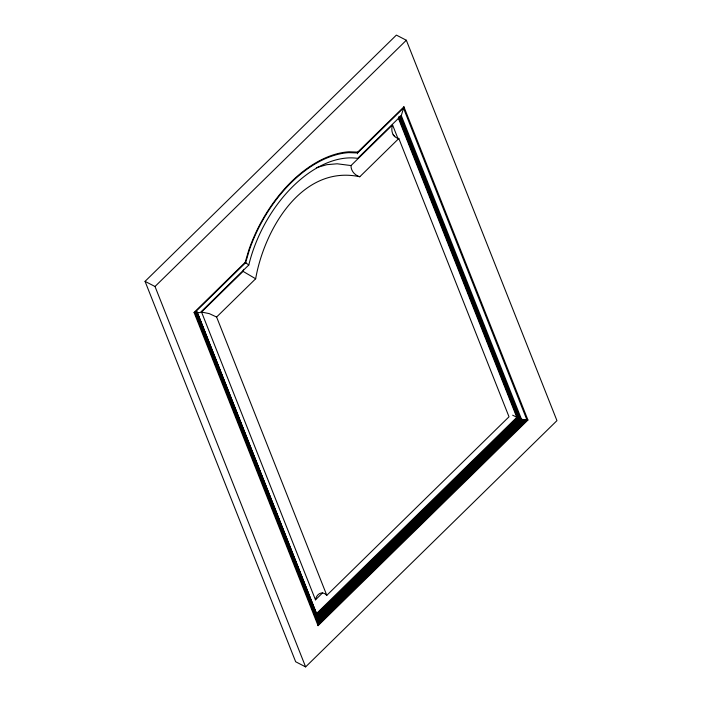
<?xml version="1.0" encoding="UTF-8"?>
<svg xmlns="http://www.w3.org/2000/svg" width="702" height="702" viewBox="0 0 702 702"><rect width="100%" height="100%" fill="white"/><g stroke="black" fill="none" stroke-linecap="round" stroke-linejoin="round"><path stroke-width="1.05" d="M357.73 152.097L349.087 151.781A114.172 70.253 -62.7 0 0 248.824 250.026L245.191 262.373L194.068 312.469L318.067 625.666L527.939 420.033L403.931 106.836L357.73 152.097L357.432 153.747M318.067 625.666L318.611 620.428L317.918 617.049L197.28 312.364M322.516 592.936L315.47 599.841L201.527 312.039L243.05 271.358L243.559 269.322M398.824 138.496L509.011 416.786L326.799 595.322L216.611 317.032L255.66 278.773C264.084 230.37 301.544 164.268 359.784 176.755L398.824 138.496C392.251 137.469 390.689 130.203 392.541 124.877L398.052 138.794M315.47 599.841C316.374 594.269 321.999 590.119 326.799 595.322M401.29 115.593L403.931 106.836L403.457 108.055L357.625 152.957L348.762 152.632A113.206 69.656 -62.7 0 0 249.342 250.044L245.621 262.706L194.866 312.434L194.068 312.469L200.228 312.592L248.798 264.996A107.52 66.155 -62.7 0 1 357.634 158.354L401.29 115.593L521.77 419.91L527.939 420.033L523.674 419.498L318.611 620.428L196.525 312.074L194.866 312.434L318.366 624.35L526.948 419.971L403.457 108.055M145.051 281.362L396.376 35.1L406.335 40.242L556.949 420.638L305.624 666.9L295.665 661.758L145.051 281.362L155.01 286.504L305.624 666.9M155.01 286.504L406.335 40.242M359.784 176.755C354.826 175.342 350.816 170.832 351.018 165.567L392.541 124.877M316.514 613.574L516.795 417.339L398.324 118.103M400.526 116.049L520.349 418.699L317.918 617.049L316.979 615.391L518.383 418.041L521.428 418.997L318.252 618.076L196.911 311.618M317.488 616.145L519.331 418.374L399.736 116.321M522.542 419.261L318.48 619.208L196.753 311.732M524.798 419.699L318.638 621.709L196.104 312.241M525.895 419.857L318.55 623.025L195.551 312.364M316.33 167.673L326.895 164.672L337.153 163.785L351.018 165.567M201.527 312.039L209.293 313.627L216.611 317.032M255.66 278.773L243.05 271.358M512.644 415.189L518.383 418.041L398.964 116.418M394.805 136.416L393.12 134.749M248.798 264.996L245.191 262.373L245.946 262.978M316.979 615.391L316.391 614.785L517.532 417.69L398.622 117.357"/></g></svg>
